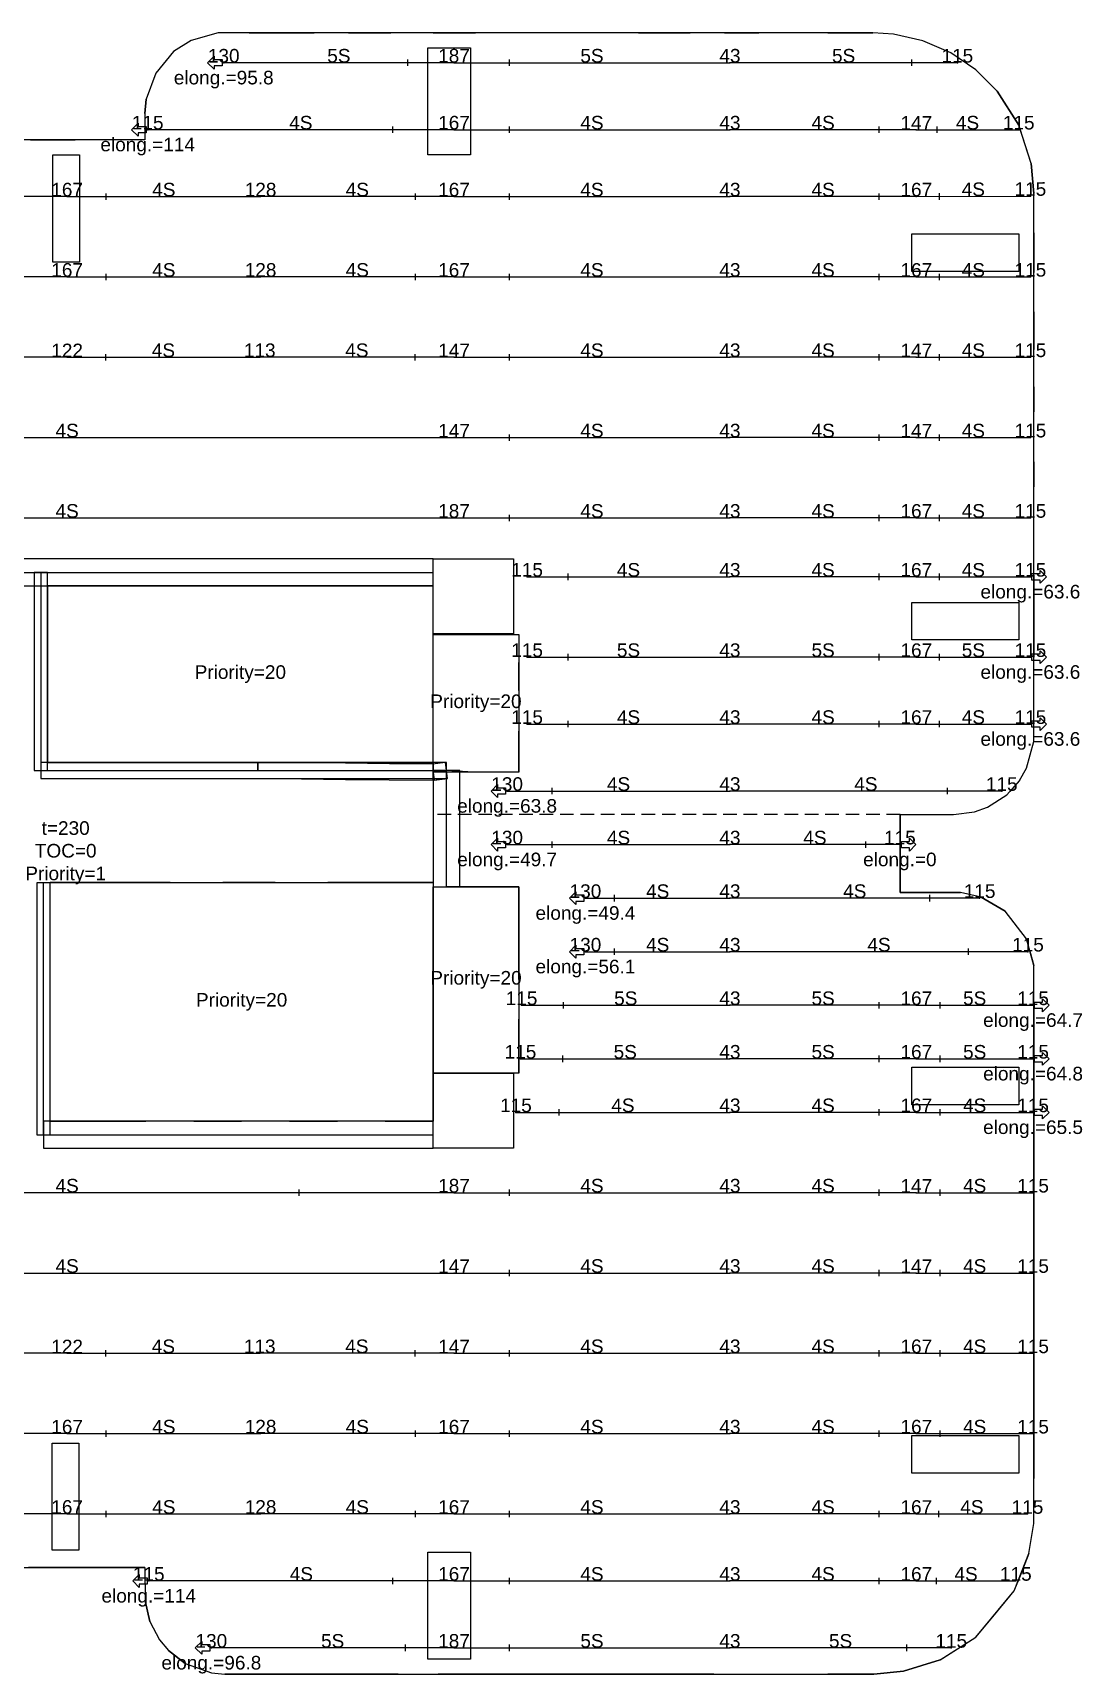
# Model space of a CAD drawing. Header units: millimetres. Extents: x -1 to 213400, y -1 to 107900.
# Drawn here: x 149358 to 168951, y 49500 to 80150 of the extents above; entities that cross this region are included whole.
import ezdxf

# ---------------------------------------------------------------- set-up
doc = ezdxf.new("R2010")
doc.units = ezdxf.units.MM
doc.header["$MEASUREMENT"] = 0
doc.linetypes.add('DASHED', pattern=[381, 254, -127])
doc.linetypes.add('SOLID', pattern=[0])
for name, color, linetype in [('RAM_Concept_Element', 7, 'Continuous'), ('RAM_Concept_Manual_Latitude_Tendon', 7, 'Continuous'), ('RAM_Concept_Mesh_Input', 7, 'Continuous')]:
    doc.layers.add(name, color=color, linetype=linetype)
doc.styles.add('RAM Concept font', font='arial.ttf', dxfattribs={"height": 12})

msp = doc.modelspace()

# ---------------------------------------------------------------- linework, layer by layer
at = {"layer": 'RAM_Concept_Element', "color": 150, "linetype": 'SOLID'}
for p, q in [((152317, 80009), (151987, 79798)), ((152816, 80150), (152317, 80009)), ((153395, 80150), (152816, 80150)), ((153395, 80150), (153973, 80150)), ((153973, 80150), (154613, 80150)), ((155253, 80150), (154613, 80150)), ((155253, 80150), (156044, 80150)), ((156835, 80150), (156044, 80150)), ((156835, 80150), (157626, 80150)), ((158417, 80150), (157626, 80150)), ((159059, 80150), (158417, 80150)), ((159702, 80150), (159059, 80150)), ((160666, 80150), (159702, 80150)), ((160666, 80150), (161630, 80150)), ((162273, 80150), (161630, 80150)), ((162273, 80150), (162915, 80150)), ((163558, 80150), (162915, 80150)), ((164201, 80150), (163558, 80150)), ((164201, 80150), (165044, 80150)), ((165427, 80126), (165044, 80150)), ((165978, 80003), (165427, 80126)), ((166497, 79778), (165978, 80003)), ((151987, 79798), (151652, 79399)), ((166964, 79461), (166497, 79778)), ((151652, 79399), (151474, 78910)), ((167363, 79062), (166964, 79461)), ((151451, 78641), (151474, 78910)), ((167363, 79062), (167766, 78427)), ((151451, 78641), (151451, 78149)), ((167791, 78350), (167766, 78427)), ((167998, 77712), (167791, 78350)), ((149311, 78149), (150151, 78149)), ((150992, 78149), (150151, 78149)), ((151451, 78149), (150992, 78149)), ((167998, 77712), (168046, 77150)), ((168046, 76413), (168046, 77150)), ((168046, 76413), (168046, 75676)), ((168046, 74940), (168046, 75676)), ((168046, 74940), (168046, 74239)), ((168046, 73538), (168046, 74239)), ((168046, 73538), (168046, 73071)), ((168046, 72592), (168046, 73071)), ((168046, 72137), (168046, 72592)), ((168046, 72137), (168046, 71670)), ((168046, 71093), (168046, 71670)), ((168046, 70733), (168046, 71093)), ((168046, 69998), (168046, 70733)), ((168046, 69998), (168046, 69797)), ((149631, 68999), (149631, 69824)), ((149631, 69824), (150531, 69824)), ((150531, 69824), (151431, 69824)), ((152332, 69824), (151431, 69824)), ((152332, 69824), (153232, 69824)), ((153232, 69824), (154132, 69824)), ((155032, 69824), (154132, 69824)), ((155032, 69824), (155932, 69824)), ((156832, 69824), (155932, 69824)), ((156831, 68914), (156832, 69824)), ((168046, 69797), (168046, 68860)), ((149631, 68174), (149631, 68999)), ((157581, 68914), (156831, 68914)), ((158331, 68914), (157581, 68914)), ((158331, 68914), (158431, 68914)), ((158431, 68914), (158431, 68391)), ((168046, 68860), (168046, 68490)), ((158431, 67868), (158431, 68391)), ((168046, 67924), (168046, 68490)), ((149631, 67762), (149631, 68174)), ((149631, 67349), (149631, 67762)), ((158431, 67868), (158431, 67106)), ((168046, 67244), (168046, 67924)), ((149631, 66937), (149631, 67349)), ((168046, 66919), (168046, 67244)), ((149631, 66524), (149631, 66937)), ((158431, 66343), (158431, 67106)), ((167911, 66416), (168046, 66919)), ((150531, 66524), (149631, 66524)), ((151431, 66524), (150531, 66524)), ((151431, 66524), (152332, 66524)), ((153232, 66524), (152332, 66524)), ((154132, 66524), (153232, 66524)), ((155032, 66524), (154132, 66524)), ((155032, 66524), (155932, 66524)), ((155932, 66524), (156832, 66524)), ((156832, 66524), (156832, 66343)), ((157081, 66374), (156832, 66343)), ((157581, 66343), (157081, 66374)), ((158431, 66343), (157581, 66343)), ((167780, 66189), (167911, 66416)), ((167185, 65690), (167542, 65918)), ((167542, 65918), (167600, 65984)), ((167780, 66189), (167600, 65984)), ((166551, 65550), (166940, 65601)), ((166940, 65601), (167185, 65690)), ((165551, 65550), (165551, 64991)), ((165551, 65550), (166317, 65550)), ((166317, 65550), (166551, 65550)), ((165551, 64991), (165551, 64094)), ((149681, 63392), (149681, 64283)), ((150284, 64283), (149681, 64283)), ((150938, 64283), (150284, 64283)), ((151921, 64283), (150938, 64283)), ((151921, 64283), (152903, 64283)), ((153885, 64283), (152903, 64283)), ((153885, 64283), (154867, 64283)), ((155849, 64283), (154867, 64283)), ((156831, 64283), (155849, 64283)), ((156831, 64283), (156832, 64205)), ((156832, 64205), (157082, 64205)), ((157581, 64205), (157082, 64205)), ((158431, 64205), (157581, 64205)), ((158431, 63590), (158431, 64205)), ((165551, 64094), (166326, 64094)), ((166326, 64094), (166682, 64094)), ((167064, 64009), (166682, 64094)), ((167064, 64009), (167516, 63748)), ((158431, 62973), (158431, 63590)), ((167911, 63233), (167516, 63748)), ((149681, 62500), (149681, 63392)), ((167974, 63001), (167911, 63233)), ((158431, 62470), (158431, 62973)), ((167974, 63001), (168046, 62733)), ((168046, 61991), (168046, 62733)), ((149681, 61608), (149681, 62500)), ((158431, 62470), (158431, 62100)), ((158431, 62100), (158431, 61731)), ((168046, 61991), (168046, 60991)), ((149681, 60716), (149681, 61608)), ((158431, 60991), (158431, 61731)), ((149681, 59824), (149681, 60716)), ((156831, 59824), (156832, 60724)), ((156832, 60724), (157581, 60724)), ((157581, 60724), (158331, 60724)), ((158431, 60724), (158331, 60724)), ((158431, 60724), (158431, 60991)), ((168046, 60991), (168046, 59991)), ((149681, 59824), (150575, 59824)), ((150575, 59824), (151469, 59824)), ((152363, 59824), (151469, 59824)), ((152363, 59824), (153256, 59824)), ((154150, 59824), (153256, 59824)), ((154150, 59824), (155044, 59824)), ((155938, 59824), (155044, 59824)), ((155938, 59824), (156831, 59824)), ((168046, 59991), (168046, 59380)), ((168046, 59380), (168046, 58491)), ((168046, 58491), (168046, 57978)), ((168046, 57978), (168046, 57511)), ((168046, 57511), (168046, 56991)), ((168046, 56991), (168046, 56110)), ((168046, 56110), (168046, 55491)), ((168046, 55491), (168046, 54708)), ((168046, 54708), (168046, 53991)), ((168046, 53991), (168046, 53151)), ((168046, 52311), (168046, 53151)), ((167957, 51753), (168046, 52311)), ((167957, 51753), (167749, 51227)), ((149876, 51491), (149276, 51491)), ((150476, 51491), (149876, 51491)), ((150980, 51491), (150476, 51491)), ((151451, 51491), (150980, 51491)), ((151451, 51491), (151457, 50869)), ((167681, 51054), (167749, 51227)), ((167280, 50570), (167600, 50957)), ((167600, 50957), (167681, 51054)), ((151542, 50486), (151457, 50869)), ((151542, 50486), (151723, 50139)), ((166964, 50188), (167280, 50570)), ((151723, 50139), (151891, 49939)), ((166350, 49800), (166964, 50188)), ((152202, 49700), (151891, 49939)), ((152202, 49700), (152691, 49522)), ((166300, 49768), (165614, 49553)), ((166300, 49768), (166350, 49800)), ((152691, 49522), (152944, 49500)), ((153176, 49500), (152944, 49500)), ((153995, 49500), (153176, 49500)), ((154676, 49500), (153995, 49500)), ((155250, 49500), (154676, 49500)), ((156176, 49500), (155250, 49500)), ((156176, 49500), (156926, 49500)), ((157676, 49500), (156926, 49500)), ((158336, 49500), (157676, 49500)), ((159076, 49500), (158336, 49500)), ((159541, 49500), (159076, 49500)), ((160058, 49500), (159541, 49500)), ((160576, 49500), (160058, 49500)), ((161434, 49500), (160576, 49500)), ((162076, 49500), (161434, 49500)), ((162076, 49500), (162915, 49500)), ((162915, 49500), (163558, 49500)), ((163558, 49500), (164201, 49500)), ((165060, 49500), (164201, 49500)), ((165614, 49553), (165060, 49500))]:
    msp.add_line(p, q, dxfattribs=at)
at = {"layer": 'RAM_Concept_Element', "color": 3, "linetype": 'SOLID'}
for points in [[(157531, 77871), (156731, 77871), (156731, 79871), (157531, 79871)], [(150231, 75869), (149731, 75869), (149731, 77869), (150231, 77869)], [(167771, 75694), (165771, 75694), (165771, 76394), (167771, 76394)], [(158331, 68924), (156831, 68924), (156831, 70324), (158331, 70324)], [(149631, 66374), (149631, 66944), (149631, 67513), (149631, 68170), (149631, 68798), (149631, 69324), (149631, 70074), (149381, 70074), (149381, 69324), (149381, 68798), (149381, 68170), (149381, 67513), (149381, 66944), (149381, 66374)], [(149381, 66374), (149631, 66374), (149631, 66944), (149631, 67513), (149631, 68170), (149631, 68798), (149631, 69324), (149631, 70074), (149381, 70074), (149381, 69324), (149381, 68798), (149381, 68170), (149381, 67513), (149381, 66944)], [(167771, 68814), (165771, 68814), (165771, 69514), (167771, 69514)], [(149506, 66224), (150284, 66224), (150938, 66224), (151593, 66224), (152248, 66224), (152903, 66224), (153557, 66224), (154375, 66217), (155193, 66209), (156012, 66201), (156840, 66193), (157100, 66225), (157063, 66523), (156823, 66493), (156015, 66501), (155196, 66509), (154378, 66517), (153558, 66524), (152903, 66524), (152248, 66524), (151593, 66524), (150938, 66524), (150284, 66524), (149506, 66524)], [(149506, 66224), (150284, 66224), (150938, 66224), (151593, 66224), (152248, 66224), (152903, 66224), (153556, 66224), (153558, 66224), (154375, 66217), (155193, 66209), (156012, 66201), (156830, 66193), (156832, 66343), (156850, 66194), (157100, 66225), (157063, 66523), (156823, 66493), (156015, 66501), (155196, 66509), (154378, 66517), (153559, 66524), (153558, 66374), (153558, 66524), (152903, 66524), (152248, 66524), (151593, 66524), (150938, 66524), (150284, 66524), (149506, 66524)], [(156831, 66374), (156831, 65809), (156832, 65274), (156832, 64740), (156832, 64205), (157332, 64205), (157332, 64740), (157332, 65274), (157331, 65809), (157331, 66374)], [(156831, 66374), (156831, 65809), (156832, 65274), (156832, 64740), (156832, 64205), (157332, 64205), (157332, 64740), (157332, 65274), (157331, 65809), (157331, 66374)], [(149681, 59574), (149681, 60385), (149681, 60944), (149681, 61504), (149681, 62208), (149681, 62912), (149681, 63569), (149681, 64274), (149431, 64274), (149431, 63569), (149431, 62912), (149431, 62208), (149431, 61504), (149431, 60944), (149431, 60385), (149431, 59574)], [(149431, 59574), (149681, 59574), (149681, 60385), (149681, 60944), (149681, 61504), (149681, 62208), (149681, 62912), (149681, 63569), (149681, 64274), (149431, 64274), (149431, 63569), (149431, 62912), (149431, 62208), (149431, 61504), (149431, 60944), (149431, 60385)], [(158331, 59324), (156831, 59324), (156831, 60724), (158331, 60724)], [(167771, 60134), (165771, 60134), (165771, 60834), (167771, 60834)], [(149556, 59324), (150381, 59324), (151206, 59324), (151831, 59324), (152456, 59324), (153081, 59324), (153706, 59324), (154331, 59324), (154956, 59324), (155581, 59324), (156206, 59324), (156831, 59324), (156831, 59824), (156206, 59824), (155581, 59824), (154956, 59824), (154331, 59824), (153706, 59824), (153081, 59824), (152456, 59824), (151831, 59824), (151206, 59824), (150381, 59824), (149556, 59824)], [(149556, 59324), (150381, 59324), (151206, 59324), (151831, 59324), (152456, 59324), (153081, 59324), (153706, 59324), (154331, 59324), (154956, 59324), (155581, 59324), (156206, 59324), (156831, 59324), (156831, 59824), (156206, 59824), (155581, 59824), (154956, 59824), (154331, 59824), (153706, 59824), (153081, 59824), (152456, 59824), (151831, 59824), (151206, 59824), (150381, 59824), (149556, 59824)], [(167771, 53254), (165771, 53254), (165771, 53954), (167771, 53954)], [(150218, 51816), (149718, 51816), (149718, 53816), (150218, 53816)], [(157531, 49779), (156731, 49779), (156731, 51779), (157531, 51779)]]:
    msp.add_lwpolyline(points, close=True, dxfattribs=at)
msp.add_lwpolyline([(148647, 69824), (149506, 69824), (150222, 69824), (150938, 69824), (151593, 69824), (152248, 69824), (152724, 69824), (153558, 69824), (154212, 69824), (154867, 69824), (155522, 69824), (156177, 69824), (156831, 69824), (156831, 70324), (156177, 70324), (155522, 70324), (154867, 70324), (154212, 70324), (153558, 70324), (152724, 70324), (152248, 70324), (151593, 70324), (150938, 70324), (150222, 70324), (149506, 70324), (148647, 70324)], dxfattribs=at)
msp.add_lwpolyline([(148647, 69824), (149506, 69824), (150222, 69824), (150938, 69824), (151593, 69824), (152248, 69824), (152724, 69824), (153558, 69824), (154212, 69824), (154867, 69824), (155522, 69824), (156177, 69824), (156831, 69824), (156831, 70324), (156177, 70324), (155522, 70324), (154867, 70324), (154212, 70324), (153558, 70324), (152724, 70324), (152248, 70324), (151593, 70324), (150938, 70324), (150222, 70324), (149506, 70324), (148647, 70324)], dxfattribs=at)
at = {"layer": 'RAM_Concept_Manual_Latitude_Tendon', "color": 6, "linetype": 'SOLID'}
for p, q in [((152622, 79591), (152742, 79711)), ((152742, 79711), (152742, 79651)), ((152742, 79471), (152622, 79591)), ((152742, 79651), (152892, 79651)), ((152892, 79531), (152742, 79531)), ((152742, 79531), (152742, 79471)), ((152892, 79651), (152892, 79531)), ((151202, 78341), (151322, 78461)), ((151322, 78221), (151202, 78341)), ((151322, 78461), (151322, 78401)), ((151322, 78401), (151472, 78401)), ((151472, 78281), (151322, 78281)), ((151322, 78281), (151322, 78221)), ((151472, 78401), (151472, 78281)), ((168014, 69931), (168014, 70051)), ((168014, 70051), (168164, 70051)), ((168164, 69931), (168014, 69931)), ((168164, 70051), (168164, 70111)), ((168164, 70111), (168284, 69991)), ((168284, 69991), (168164, 69871)), ((168164, 69871), (168164, 69931)), ((168014, 68431), (168014, 68551)), ((168014, 68551), (168164, 68551)), ((168164, 68431), (168014, 68431)), ((168164, 68551), (168164, 68611)), ((168164, 68611), (168284, 68491)), ((168284, 68491), (168164, 68371)), ((168164, 68371), (168164, 68431)), ((168014, 67181), (168014, 67301)), ((168014, 67301), (168164, 67301)), ((168164, 67181), (168014, 67181)), ((168164, 67301), (168164, 67361)), ((168164, 67361), (168284, 67241)), ((168284, 67241), (168164, 67121)), ((168164, 67121), (168164, 67181)), ((157914, 65991), (158034, 66111)), ((158034, 65871), (157914, 65991)), ((158034, 66111), (158034, 66051)), ((158034, 66051), (158184, 66051)), ((158184, 65931), (158034, 65931)), ((158034, 65931), (158034, 65871)), ((158184, 66051), (158184, 65931)), ((157914, 64991), (158034, 65111)), ((158034, 64871), (157914, 64991)), ((158034, 65111), (158034, 65051)), ((158034, 65051), (158184, 65051)), ((158184, 65051), (158184, 64931)), ((165577, 64931), (165577, 65051)), ((165577, 65051), (165727, 65051)), ((165727, 65051), (165727, 65111)), ((165727, 65111), (165847, 64991)), ((165847, 64991), (165727, 64871)), ((158184, 64931), (158034, 64931)), ((158034, 64931), (158034, 64871)), ((165727, 64931), (165577, 64931)), ((165727, 64871), (165727, 64931)), ((159376, 63991), (159496, 64111)), ((159496, 64111), (159496, 64051)), ((159496, 63871), (159376, 63991)), ((159496, 64051), (159646, 64051)), ((159646, 63931), (159496, 63931)), ((159496, 63931), (159496, 63871)), ((159646, 64051), (159646, 63931)), ((159376, 62991), (159496, 63111)), ((159496, 62871), (159376, 62991)), ((159496, 63111), (159496, 63051)), ((159496, 63051), (159646, 63051)), ((159646, 62931), (159496, 62931)), ((159496, 62931), (159496, 62871)), ((159646, 63051), (159646, 62931)), ((168063, 61931), (168063, 62051)), ((168063, 62051), (168213, 62051)), ((168213, 61931), (168063, 61931)), ((168213, 62051), (168213, 62111)), ((168213, 62111), (168334, 61991)), ((168334, 61991), (168213, 61871)), ((168213, 61871), (168213, 61931)), ((168063, 60931), (168063, 61051)), ((168063, 61051), (168213, 61051)), ((168213, 61051), (168213, 61111)), ((168213, 61111), (168334, 60991)), ((168213, 60931), (168063, 60931)), ((168334, 60991), (168213, 60871)), ((168213, 60871), (168213, 60931)), ((168213, 60051), (168213, 60111)), ((168213, 60111), (168334, 59991)), ((168063, 59931), (168063, 60051)), ((168063, 60051), (168213, 60051)), ((168213, 59931), (168063, 59931)), ((168334, 59991), (168213, 59871)), ((168213, 59871), (168213, 59931)), ((151222, 51241), (151342, 51361)), ((151342, 51121), (151222, 51241)), ((151342, 51361), (151342, 51301)), ((151342, 51301), (151492, 51301)), ((151492, 51301), (151492, 51181)), ((151492, 51181), (151342, 51181)), ((151342, 51181), (151342, 51121)), ((152391, 49991), (152511, 50111)), ((152511, 49871), (152391, 49991)), ((152511, 50111), (152511, 50051)), ((152511, 50051), (152661, 50051)), ((152661, 50051), (152661, 49931)), ((152661, 49931), (152511, 49931)), ((152511, 49931), (152511, 49871))]:
    msp.add_line(p, q, dxfattribs=at)
at = {"layer": 'RAM_Concept_Manual_Latitude_Tendon', "color": 4, "linetype": 'SOLID'}
for p, q in [((157222, 79591), (152922, 79591)), ((156362, 79531), (156362, 79651)), ((157222, 79591), (162374, 79591)), ((158253, 79651), (158253, 79531)), ((166620, 79591), (162374, 79591)), ((165771, 79531), (165771, 79651)), ((157222, 78341), (151502, 78341)), ((156078, 78281), (156078, 78401)), ((157222, 78341), (162374, 78341)), ((158253, 78401), (158253, 78281)), ((165854, 78341), (162374, 78341)), ((165158, 78281), (165158, 78401)), ((165854, 78341), (167766, 78341)), ((166237, 78401), (166237, 78281)), ((149998, 77091), (146386, 77091)), ((149998, 77091), (153610, 77091)), ((150720, 77151), (150720, 77031)), ((157222, 77091), (153610, 77091)), ((156500, 77031), (156500, 77151)), ((157222, 77091), (162374, 77091)), ((158253, 77151), (158253, 77031)), ((165854, 77091), (162374, 77091)), ((165158, 77031), (165158, 77151)), ((165854, 77091), (167984, 77102)), ((166280, 77153), (166280, 77034)), ((149998, 75591), (146386, 75591)), ((149998, 75591), (153610, 75591)), ((150720, 75651), (150720, 75531)), ((157222, 75591), (153610, 75591)), ((156500, 75531), (156500, 75651)), ((157222, 75591), (162374, 75591)), ((158253, 75651), (158253, 75531)), ((165854, 75591), (162374, 75591)), ((165158, 75531), (165158, 75651)), ((165854, 75591), (167984, 75593)), ((166280, 75652), (166280, 75532)), ((149998, 74091), (146386, 74091)), ((149998, 74091), (153594, 74091)), ((150717, 74151), (150717, 74031)), ((157222, 74091), (153594, 74091)), ((156496, 74031), (156496, 74151)), ((157222, 74091), (162374, 74091)), ((158253, 74151), (158253, 74031)), ((165854, 74091), (162374, 74091)), ((165158, 74031), (165158, 74151)), ((165854, 74091), (167984, 74091)), ((166280, 74151), (166280, 74031)), ((158253, 72651), (158253, 72531)), ((165158, 72531), (165158, 72651)), ((166280, 72651), (166280, 72531)), ((142773, 72591), (157222, 72591)), ((157222, 72591), (162374, 72591)), ((165854, 72591), (162374, 72591)), ((165854, 72591), (167984, 72591)), ((158253, 71151), (158253, 71031)), ((165158, 71031), (165158, 71151)), ((166280, 71151), (166280, 71031)), ((142773, 71091), (157222, 71091)), ((157222, 71091), (162374, 71091)), ((165854, 71091), (162374, 71091)), ((165854, 71091), (167984, 71091)), ((158586, 69991), (162374, 69991)), ((159344, 70051), (159344, 69931)), ((165854, 69991), (162374, 69991)), ((165158, 69931), (165158, 70051)), ((165854, 69991), (167984, 69991)), ((166280, 70051), (166280, 69931)), ((158586, 68491), (162374, 68491)), ((159344, 68551), (159344, 68431)), ((165854, 68491), (162374, 68491)), ((165158, 68431), (165158, 68551)), ((165854, 68491), (167984, 68491)), ((166280, 68551), (166280, 68431)), ((158586, 67241), (162374, 67241)), ((159344, 67301), (159344, 67181)), ((165854, 67241), (162374, 67241)), ((165158, 67181), (165158, 67301)), ((165854, 67241), (167984, 67241)), ((166280, 67301), (166280, 67181)), ((158214, 65991), (162374, 65991)), ((159046, 66051), (159046, 65931)), ((167449, 65991), (162374, 65991)), ((166434, 65931), (166434, 66051)), ((158214, 64991), (162374, 64991)), ((159046, 65051), (159046, 64931)), ((165547, 64991), (162374, 64991)), ((164912, 64931), (164912, 65051)), ((159676, 63991), (162374, 63991)), ((160215, 64051), (160215, 63931)), ((167036, 63991), (162374, 63991)), ((166104, 63931), (166104, 64051)), ((159676, 62991), (162374, 62991)), ((160215, 63051), (160215, 62931)), ((167939, 62991), (162374, 62991)), ((166826, 62931), (166826, 63051)), ((158483, 61991), (162374, 61991)), ((159261, 62051), (159261, 61931)), ((165854, 61991), (162374, 61991)), ((165158, 61931), (165158, 62051)), ((165854, 61991), (168034, 61991)), ((166290, 62051), (166290, 61931)), ((159245, 61051), (159245, 60931)), ((165158, 60931), (165158, 61051)), ((166290, 61051), (166290, 60931)), ((158463, 60991), (162374, 60991)), ((165854, 60991), (162374, 60991)), ((165854, 60991), (168034, 60991)), ((158378, 59991), (162374, 59991)), ((159177, 60051), (159177, 59931)), ((165854, 59991), (162374, 59991)), ((165158, 59931), (165158, 60051)), ((165854, 59991), (168034, 59991)), ((166290, 60051), (166290, 59931)), ((154332, 58431), (154332, 58551)), ((158253, 58551), (158253, 58431)), ((165158, 58431), (165158, 58551)), ((166290, 58551), (166290, 58431)), ((157222, 58491), (142773, 58491)), ((157222, 58491), (162374, 58491)), ((165854, 58491), (162374, 58491)), ((165854, 58491), (168034, 58491)), ((158253, 57051), (158253, 56931)), ((165158, 56931), (165158, 57051)), ((166290, 57051), (166290, 56931)), ((142773, 56991), (157222, 56991)), ((157222, 56991), (162374, 56991)), ((165854, 56991), (162374, 56991)), ((165854, 56991), (168034, 56991)), ((149998, 55491), (146386, 55491)), ((149998, 55491), (153594, 55491)), ((150717, 55551), (150717, 55431)), ((157222, 55491), (153594, 55491)), ((156496, 55431), (156496, 55551)), ((157222, 55491), (162374, 55491)), ((158253, 55551), (158253, 55431)), ((165854, 55491), (162374, 55491)), ((165158, 55431), (165158, 55551)), ((165854, 55491), (168034, 55491)), ((166290, 55551), (166290, 55431)), ((149998, 53991), (146386, 53991)), ((149998, 53991), (153610, 53991)), ((150720, 54051), (150720, 53931)), ((157222, 53991), (153610, 53991)), ((156500, 53931), (156500, 54051)), ((157222, 53991), (162374, 53991)), ((158253, 54051), (158253, 53931)), ((165854, 53991), (162374, 53991)), ((165158, 53931), (165158, 54051)), ((165854, 53991), (168034, 53991)), ((166290, 54051), (166290, 53931)), ((149998, 52491), (146386, 52491)), ((149998, 52491), (153610, 52491)), ((150720, 52551), (150720, 52431)), ((157222, 52491), (153610, 52491)), ((156500, 52431), (156500, 52551)), ((157222, 52491), (162374, 52491)), ((158253, 52551), (158253, 52431)), ((165854, 52491), (162374, 52491)), ((165158, 52431), (165158, 52551)), ((165854, 52491), (167930, 52491)), ((166269, 52551), (166269, 52431)), ((157222, 51241), (151522, 51241)), ((156082, 51181), (156082, 51301)), ((157222, 51241), (162374, 51241)), ((158253, 51301), (158253, 51181)), ((165854, 51241), (162374, 51241)), ((165158, 51181), (165158, 51301)), ((165854, 51241), (167712, 51241)), ((166226, 51301), (166226, 51181)), ((157222, 49991), (152691, 49991)), ((156316, 49931), (156316, 50051)), ((157222, 49991), (162374, 49991)), ((158253, 50051), (158253, 49931)), ((166506, 49991), (162374, 49991)), ((165679, 49931), (165679, 50051))]:
    msp.add_line(p, q, dxfattribs=at)
for p in [(152922, 79591), (157222, 79591), (162374, 79591), (166620, 79591), (151502, 78341), (157222, 78341), (162374, 78341), (165854, 78341), (167766, 78341), (149998, 77091), (153610, 77091), (157222, 77091), (162374, 77091), (165854, 77091), (167984, 77102), (149998, 75591), (153610, 75591), (157222, 75591), (162374, 75591), (165854, 75591), (167984, 75593), (149998, 74091), (153594, 74091), (157222, 74091), (162374, 74091), (165854, 74091), (167984, 74091), (157222, 72591), (162374, 72591), (165854, 72591), (167984, 72591), (157222, 71091), (162374, 71091), (165854, 71091), (167984, 71091), (158586, 69991), (162374, 69991), (165854, 69991), (167984, 69991), (158586, 68491), (162374, 68491), (165854, 68491), (167984, 68491), (158586, 67241), (162374, 67241), (165854, 67241), (167984, 67241), (158214, 65991), (162374, 65991), (167449, 65991), (158214, 64991), (162374, 64991), (165547, 64991), (159676, 63991), (162374, 63991), (167036, 63991), (159676, 62991), (162374, 62991), (167939, 62991), (158483, 61991), (162374, 61991), (165854, 61991), (168034, 61991), (158463, 60991), (162374, 60991), (165854, 60991), (168034, 60991), (158378, 59991), (162374, 59991), (165854, 59991), (168034, 59991), (157222, 58491), (162374, 58491), (165854, 58491), (168034, 58491), (157222, 56991), (162374, 56991), (165854, 56991), (168034, 56991), (149998, 55491), (153594, 55491), (157222, 55491), (162374, 55491), (165854, 55491), (168034, 55491), (149998, 53991), (153610, 53991), (157222, 53991), (162374, 53991), (165854, 53991), (168034, 53991), (149998, 52491), (153610, 52491), (157222, 52491), (162374, 52491), (165854, 52491), (167930, 52491), (151522, 51241), (157222, 51241), (162374, 51241), (165854, 51241), (167712, 51241), (152691, 49991), (157222, 49991), (162374, 49991), (166506, 49991)]:
    msp.add_point(p, dxfattribs=at)
at = {"layer": 'RAM_Concept_Mesh_Input', "color": 3, "linetype": 'SOLID'}
for p, q in [((143081, 70074), (156831, 70074)), ((149506, 70074), (149506, 66374)), ((149506, 66374), (157081, 66374)), ((157082, 64205), (157081, 66374)), ((149556, 59574), (149556, 64274)), ((149556, 59574), (156831, 59574))]:
    msp.add_line(p, q, dxfattribs=at)
at = {"layer": 'RAM_Concept_Mesh_Input', "color": 7, "linetype": 'DASHED'}
msp.add_line((165551, 65550), (156832, 65550), dxfattribs=at)
at = {"layer": 'RAM_Concept_Mesh_Input', "color": 150, "linetype": 'SOLID'}
msp.add_lwpolyline([(148423, 51491), (151451, 51491), (151457, 50869), (151542, 50486), (151723, 50139), (151891, 49939), (152202, 49700), (152691, 49522), (152944, 49500), (165060, 49500), (165614, 49553), (166300, 49768), (166964, 50188), (167681, 51054), (167957, 51753), (168046, 52311), (168046, 62733), (167911, 63233), (167516, 63748), (167064, 64009), (166682, 64094), (165551, 64094), (165551, 65550), (166551, 65550), (166940, 65601), (167185, 65690), (167542, 65918), (167780, 66189), (167911, 66416), (168046, 66919), (168046, 77150), (167998, 77712), (167766, 78427), (167363, 79062), (166964, 79461), (166497, 79778), (165978, 80003), (165427, 80126), (165044, 80150), (152816, 80150), (152317, 80009), (151987, 79798), (151652, 79399), (151474, 78910), (151451, 78641), (151451, 78149), (148470, 78149)], dxfattribs=at)
at = {"layer": 'RAM_Concept_Mesh_Input', "color": 3, "linetype": 'SOLID'}
for points in [[(157531, 77871), (156731, 77871), (156731, 79871), (157531, 79871)], [(150231, 75869), (149731, 75869), (149731, 77869), (150231, 77869)], [(167771, 75694), (165771, 75694), (165771, 76394), (167771, 76394)], [(143081, 70324), (143081, 69824), (156831, 69824), (156831, 70324)], [(158331, 68924), (156831, 68924), (156831, 70324), (158331, 70324)], [(149631, 70074), (149381, 70074), (149381, 66374), (149631, 66374)], [(167771, 68814), (165771, 68814), (165771, 69514), (167771, 69514)], [(149506, 66524), (149506, 66224), (157081, 66224), (157081, 66524)], [(156832, 64205), (157332, 64205), (157331, 66374), (156831, 66374)], [(149431, 59574), (149681, 59574), (149681, 64274), (149431, 64274)], [(158331, 59324), (156831, 59324), (156831, 60724), (158331, 60724)], [(167771, 60134), (165771, 60134), (165771, 60834), (167771, 60834)], [(149556, 59824), (149556, 59324), (156831, 59324), (156831, 59824)], [(167771, 53254), (165771, 53254), (165771, 53954), (167771, 53954)], [(150218, 51816), (149718, 51816), (149718, 53816), (150218, 53816)], [(157531, 49779), (156731, 49779), (156731, 51779), (157531, 51779)]]:
    msp.add_lwpolyline(points, close=True, dxfattribs=at)
at = {"layer": 'RAM_Concept_Mesh_Input', "color": 9, "linetype": 'SOLID'}
for points in [[(149631, 69824), (149631, 66524), (156832, 66524), (156832, 69824)], [(158431, 66343), (156832, 66343), (156831, 68914), (158431, 68914)], [(156831, 59824), (149681, 59824), (149681, 64283), (156831, 64283)], [(158431, 60724), (156832, 60724), (156832, 64205), (158431, 64205)]]:
    msp.add_lwpolyline(points, close=True, dxfattribs=at)

# ---------------------------------------------------------------- texts
at = {"layer": 'RAM_Concept_Manual_Latitude_Tendon', "color": 4, "linetype": 'SOLID', "char_height": 254, "attachment_point": 8, "style": 'RAM Concept font'}
for s, insert, width in [('130', (152922, 79591), 762), ('5S', (155072, 79591), 508), ('187', (157222, 79591), 762), ('5S', (159798, 79591), 508), ('43', (162374, 79591), 508), ('5S', (164497, 79591), 508), ('115', (166620, 79591), 762), ('115', (151502, 78341), 762), ('4S', (154362, 78341), 508), ('167', (157222, 78341), 762), ('4S', (159798, 78341), 508), ('43', (162374, 78341), 508), ('4S', (164114, 78341), 508), ('147', (165854, 78341), 762), ('4S', (166810, 78341), 508), ('115', (167766, 78341), 762), ('167', (149998, 77091), 762), ('4S', (151804, 77091), 508), ('128', (153610, 77091), 762), ('4S', (155416, 77091), 508), ('167', (157222, 77091), 762), ('4S', (159798, 77091), 508), ('43', (162374, 77091), 508), ('4S', (164114, 77091), 508), ('167', (149998, 75591), 762), ('4S', (151804, 75591), 508), ('128', (153610, 75591), 762), ('4S', (155416, 75591), 508), ('167', (157222, 75591), 762), ('4S', (159798, 75591), 508), ('43', (162374, 75591), 508), ('4S', (164114, 75591), 508), ('122', (149998, 74091), 762), ('4S', (151796, 74091), 508), ('113', (153594, 74091), 762), ('4S', (155408, 74091), 508), ('147', (157222, 74091), 762), ('4S', (159798, 74091), 508), ('43', (162374, 74091), 508), ('4S', (164114, 74091), 508), ('147', (165854, 74091), 762), ('4S', (166919, 74091), 508), ('115', (167984, 74091), 762), ('4S', (149998, 72591), 508), ('147', (157222, 72591), 762), ('4S', (159798, 72591), 508), ('43', (162374, 72591), 508), ('4S', (164114, 72591), 508), ('147', (165854, 72591), 762), ('4S', (166919, 72591), 508), ('115', (167984, 72591), 762), ('4S', (149998, 71091), 508), ('187', (157222, 71091), 762), ('4S', (159798, 71091), 508), ('43', (162374, 71091), 508), ('4S', (164114, 71091), 508), ('167', (165854, 71091), 762), ('4S', (166919, 71091), 508), ('115', (167984, 71091), 762), ('115', (158586, 69991), 762), ('4S', (160480, 69991), 508), ('43', (162374, 69991), 508), ('4S', (164114, 69991), 508), ('167', (165854, 69991), 762), ('4S', (166919, 69991), 508), ('115', (167984, 69991), 762), ('115', (158586, 68491), 762), ('5S', (160480, 68491), 508), ('43', (162374, 68491), 508), ('5S', (164114, 68491), 508), ('167', (165854, 68491), 762), ('5S', (166919, 68491), 508), ('115', (167984, 68491), 762), ('115', (158586, 67241), 762), ('4S', (160480, 67241), 508), ('43', (162374, 67241), 508), ('4S', (164114, 67241), 508), ('167', (165854, 67241), 762), ('4S', (166919, 67241), 508), ('115', (167984, 67241), 762), ('130', (158214, 65991), 762), ('4S', (160294, 65991), 508), ('43', (162374, 65991), 508), ('4S', (164912, 65991), 508), ('115', (167449, 65991), 762), ('130', (158214, 64991), 762), ('4S', (160294, 64991), 508), ('43', (162374, 64991), 508), ('4S', (163961, 64991), 508), ('115', (165547, 64991), 762), ('130', (159676, 63991), 762), ('4S', (161025, 63991), 508), ('43', (162374, 63991), 508), ('4S', (164705, 63991), 508), ('115', (167036, 63991), 762), ('130', (159676, 62991), 762), ('4S', (161025, 62991), 508), ('43', (162374, 62991), 508), ('4S', (165157, 62991), 508), ('115', (167939, 62991), 762), ('115', (158483, 61991), 762), ('5S', (160429, 61991), 508), ('43', (162374, 61991), 508), ('5S', (164114, 61991), 508), ('167', (165854, 61991), 762), ('5S', (166944, 61991), 508), ('115', (168034, 61991), 762), ('115', (158463, 60991), 762), ('5S', (160419, 60991), 508), ('43', (162374, 60991), 508), ('5S', (164114, 60991), 508), ('167', (165854, 60991), 762), ('5S', (166944, 60991), 508), ('115', (168034, 60991), 762), ('115', (158378, 59991), 762), ('4S', (160376, 59991), 508), ('43', (162374, 59991), 508), ('4S', (164114, 59991), 508), ('167', (165854, 59991), 762), ('4S', (166944, 59991), 508), ('115', (168034, 59991), 762), ('4S', (149998, 58491), 508), ('187', (157222, 58491), 762), ('4S', (159798, 58491), 508), ('43', (162374, 58491), 508), ('4S', (164114, 58491), 508), ('147', (165854, 58491), 762), ('4S', (166944, 58491), 508), ('115', (168034, 58491), 762), ('4S', (149998, 56991), 508), ('147', (157222, 56991), 762), ('4S', (159798, 56991), 508), ('43', (162374, 56991), 508), ('4S', (164114, 56991), 508), ('147', (165854, 56991), 762), ('4S', (166944, 56991), 508), ('115', (168034, 56991), 762), ('122', (149998, 55491), 762), ('4S', (151796, 55491), 508), ('113', (153594, 55491), 762), ('4S', (155408, 55491), 508), ('147', (157222, 55491), 762), ('4S', (159798, 55491), 508), ('43', (162374, 55491), 508), ('4S', (164114, 55491), 508), ('167', (165854, 55491), 762), ('4S', (166944, 55491), 508), ('115', (168034, 55491), 762), ('167', (149998, 53991), 762), ('4S', (151804, 53991), 508), ('128', (153610, 53991), 762), ('4S', (155416, 53991), 508), ('167', (157222, 53991), 762), ('4S', (159798, 53991), 508), ('43', (162374, 53991), 508), ('4S', (164114, 53991), 508), ('167', (165854, 53991), 762), ('4S', (166944, 53991), 508), ('115', (168034, 53991), 762), ('167', (149998, 52491), 762), ('4S', (151804, 52491), 508), ('128', (153610, 52491), 762), ('4S', (155416, 52491), 508), ('167', (157222, 52491), 762), ('4S', (159798, 52491), 508), ('43', (162374, 52491), 508), ('4S', (164114, 52491), 508), ('167', (165854, 52491), 762), ('4S', (166892, 52491), 508), ('115', (167930, 52491), 762), ('115', (151522, 51241), 762), ('4S', (154372, 51241), 508), ('167', (157222, 51241), 762), ('4S', (159798, 51241), 508), ('43', (162374, 51241), 508), ('4S', (164114, 51241), 508), ('167', (165854, 51241), 762), ('4S', (166783, 51241), 508), ('115', (167712, 51241), 762), ('130', (152691, 49991), 762), ('5S', (154956, 49991), 508), ('187', (157222, 49991), 762), ('5S', (159798, 49991), 508), ('43', (162374, 49991), 508), ('5S', (164440, 49991), 508), ('115', (166506, 49991), 762)]:
    msp.add_mtext(s, dxfattribs=dict(at, insert=insert, width=width))
at = {"layer": 'RAM_Concept_Manual_Latitude_Tendon', "color": 6, "linetype": 'SOLID', "char_height": 254, "attachment_point": 2, "style": 'RAM Concept font'}
for s, insert, width in [('elong.=95.8', (152922, 79441), 2794), ('elong.=114', (151502, 78191), 2540), ('elong.=63.6', (167984, 69841), 2794), ('elong.=63.6', (167984, 68341), 2794), ('elong.=63.6', (167984, 67091), 2794), ('elong.=63.8', (158214, 65841), 2794), ('elong.=49.7', (158214, 64841), 2794), ('elong.=0', (165547, 64841), 2032), ('elong.=49.4', (159676, 63841), 2794), ('elong.=56.1', (159676, 62841), 2794), ('elong.=64.7', (168034, 61841), 2794), ('elong.=64.8', (168034, 60841), 2794), ('elong.=65.5', (168034, 59841), 2794), ('elong.=114', (151522, 51091), 2540), ('elong.=96.8', (152691, 49841), 2794)]:
    msp.add_mtext(s, dxfattribs=dict(at, insert=insert, width=width))
at = {"layer": 'RAM_Concept_Manual_Latitude_Tendon', "color": 4, "linetype": 'SOLID', "char_height": 254, "attachment_point": 8, "style": 'RAM Concept font'}
for s, insert, width, rotation in [('167', (165854, 77091), 762, 0.148), ('4S', (166919, 77097), 508, 0.296), ('115', (167984, 77102), 762, 0.296), ('167', (165854, 75591), 762, 0.0282), ('4S', (166919, 75592), 508, 0.0565), ('115', (167984, 75593), 762, 0.0565)]:
    msp.add_mtext(s, dxfattribs=dict(at, insert=insert, width=width, rotation=rotation))
at = {"layer": 'RAM_Concept_Mesh_Input', "color": 9, "linetype": 'SOLID', "char_height": 254, "width": 2794, "attachment_point": 5, "style": 'RAM Concept font'}
for insert in [(153232, 68174), (157631, 67629), (157632, 62465), (153256, 62054)]:
    msp.add_mtext('Priority=20', dxfattribs=dict(at, insert=insert))
at = {"layer": 'RAM_Concept_Mesh_Input', "color": 150, "linetype": 'SOLID', "insert": (149971, 64838), "char_height": 254, "width": 2540, "attachment_point": 5, "style": 'RAM Concept font'}
msp.add_mtext('t=230\\PTOC=0\\PPriority=1', dxfattribs=at)

doc.saveas('drawing.dxf')
